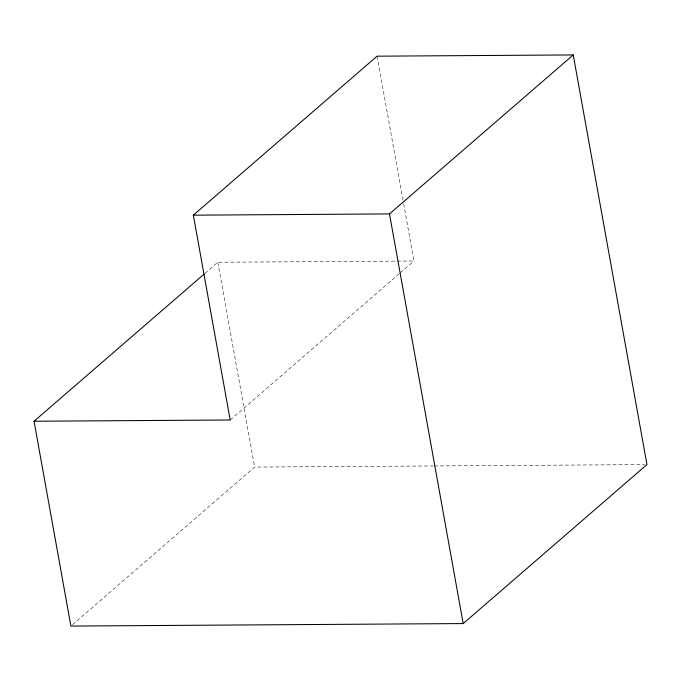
<?xml version="1.0" encoding="UTF-8"?>
<svg xmlns="http://www.w3.org/2000/svg" width="681" height="681" viewBox="0 0 681 681"><rect width="100%" height="100%" fill="white"/><g stroke="black" fill="none" stroke-linecap="round" stroke-linejoin="round"><path stroke-width="0.51" stroke-dasharray="3.4 2.55" d="M205.015 273.319L217.801 262.262L413.946 261.01L403.229 201.44M230.195 419.99L399.509 273.507M400.309 272.809L413.946 261.01M72.509 624.673L254.651 467.081L433.261 465.949M434.325 465.94L644.822 464.595M377.095 56.182L403.041 200.401M217.801 262.262L254.651 467.081"/><path stroke-width="1.02" d="M34.05 421.241L230.195 419.99L193.344 215.17L377.095 56.182L573.24 54.931L646.95 464.587L463.199 623.566L70.901 626.069L34.05 421.241L204.223 274.009M193.344 215.17L389.489 213.919L573.24 54.931M389.489 213.919L463.199 623.566"/></g></svg>
